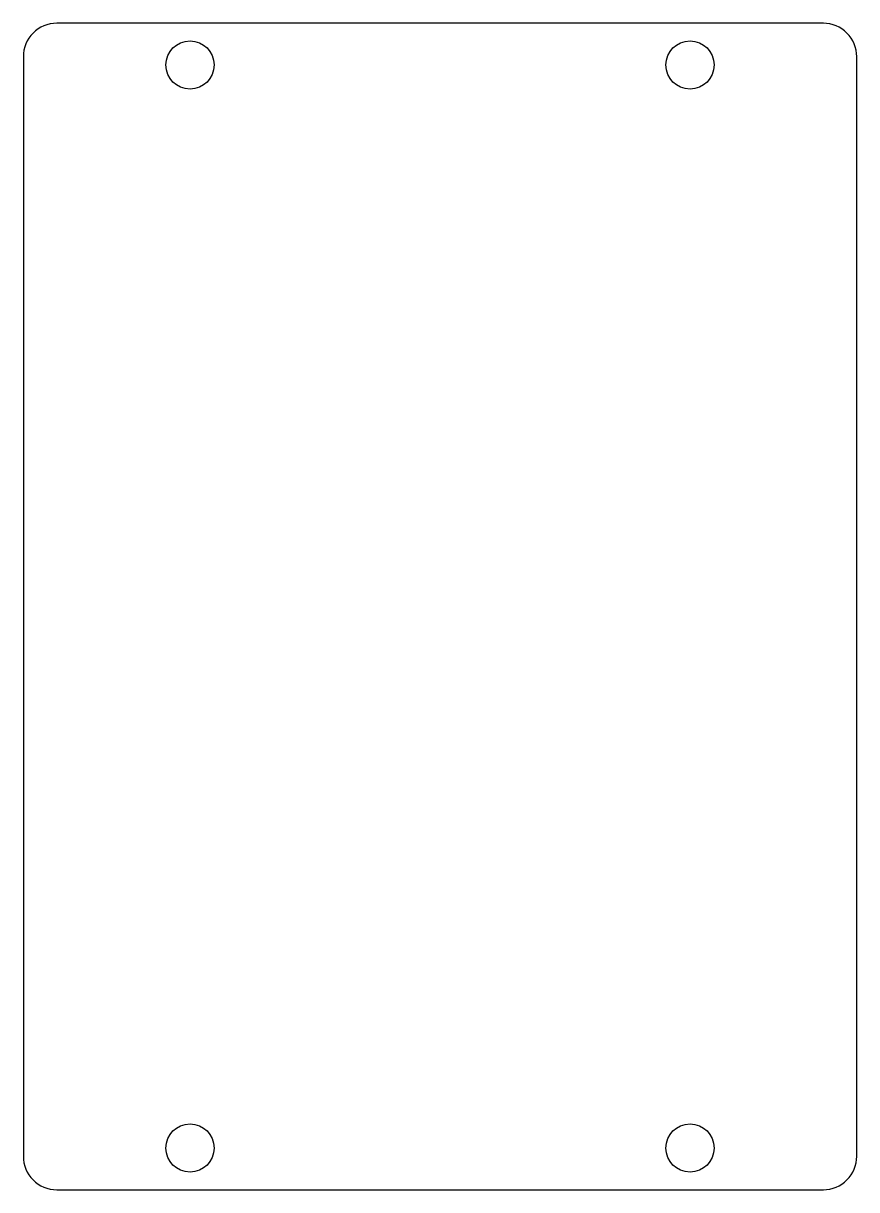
# Model space of a CAD drawing. Header units: inches. Extents: x -1.25 to 1.25, y -1.75 to 1.75.
import ezdxf

# ---------------------------------------------------------------- set-up
doc = ezdxf.new("R2010")
doc.units = ezdxf.units.IN
doc.header["$MEASUREMENT"] = 0

msp = doc.modelspace()

# ---------------------------------------------------------------- linework, layer by layer
msp.add_lwpolyline([(-1.25, -1.65, 0.414214), (-1.15, -1.75), (1.15, -1.75, 0.414214), (1.25, -1.65), (1.25, 1.65, 0.414214), (1.15, 1.75), (-1.15, 1.75, 0.414214), (-1.25, 1.65)], format="xyb", close=True)
for centre in [(-0.75, 1.625), (0.75, 1.625), (-0.75, -1.625), (0.75, -1.625)]:
    msp.add_circle(centre, 0.0723)

doc.saveas('drawing.dxf')
